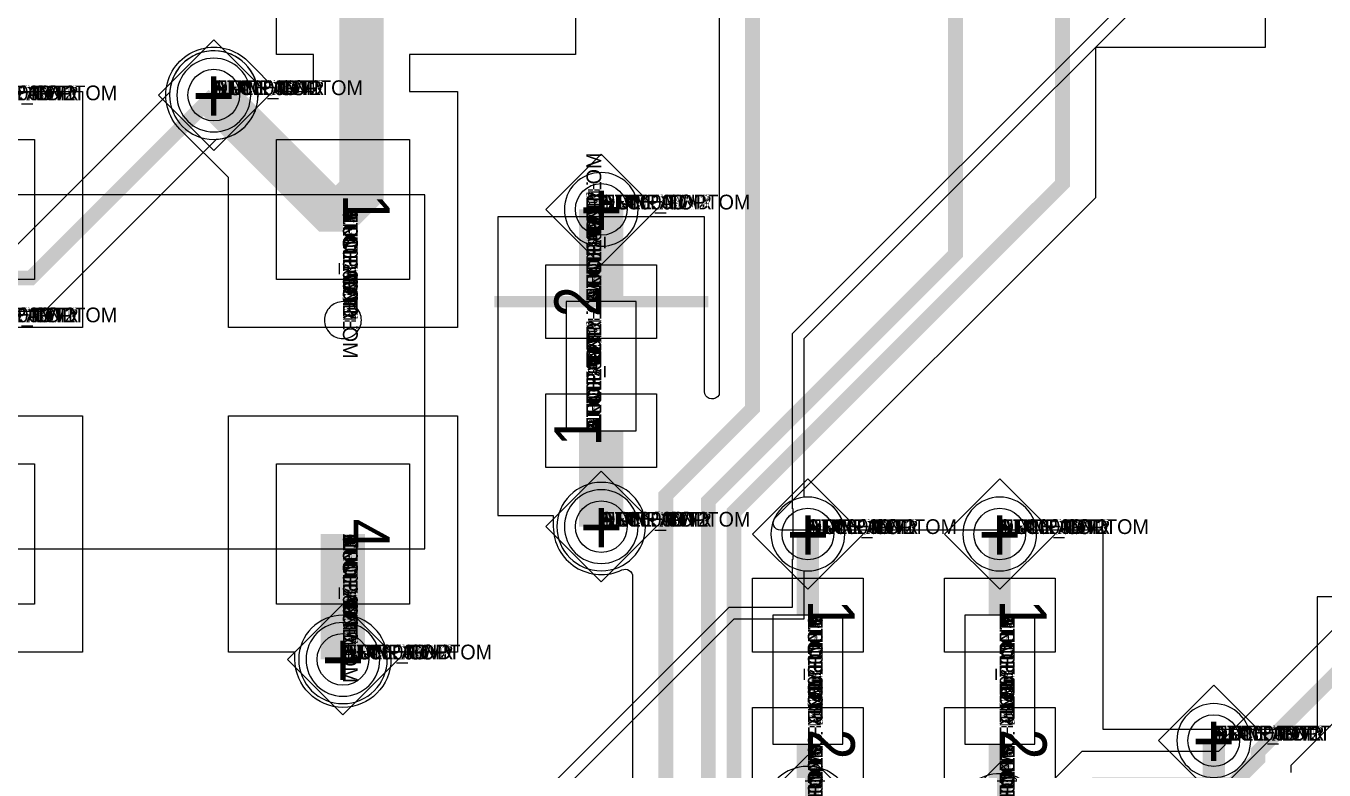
# Model space of a CAD drawing. Extents: x 0 to 323, y 0 to 320.
# Drawn here: x 84.2 to 101.79, y 88.4 to 98.49 of the extents above; entities that cross this region are included whole.
import ezdxf
from ezdxf.enums import TextEntityAlignment as Align

# ---------------------------------------------------------------- set-up
doc = ezdxf.new("R2010")
doc.units = 0
doc.header["$MEASUREMENT"] = 0
doc.layers.get('0').update_dxf_attribs({"linetype": 'CONTINUOUS'})
for name, color, linetype in [('CDN_FIGURES', 7, 'CONTINUOUS'), ('ETCH_BOTTOM', 7, 'CONTINUOUS'), ('ETCH_GND', 3, 'CONTINUOUS'), ('ETCH_INT1', 4, 'CONTINUOUS'), ('ETCH_INT2', 5, 'CONTINUOUS'), ('ETCH_PWR', 6, 'CONTINUOUS'), ('ETCH_TOP', 2, 'CONTINUOUS'), ('MANUFACTURING_NCLEGEND-1-6', 8, 'CONTINUOUS'), ('PACKAGE_GEOMETRY_ASSEMBLY_TOP', 11, 'CONTINUOUS'), ('PACKAGE_GEOMETRY_PIN_NUMBER', 9, 'CONTINUOUS')]:
    doc.layers.add(name, color=color, linetype=linetype)

# ---------------------------------------------------------------- blocks, each defined once
blk = doc.blocks.new('PAD_INFO')
for tag in ['SHAPE_TYPE', 'PAD_HEIGHT', 'PAD_LAYER', 'PAD_TYPE', 'PAD_WIDTH']:
    blk.add_attdef(tag, (0, 0), '', height=0.2)
at = {"flags": 2}
blk.add_attdef('CDN_TYPE', (0, 0), '', height=0.2, dxfattribs=at)
blk = doc.blocks.new('DRILL_INFO')
at = {"flags": 2}
blk.add_attdef('CDN_TYPE', (0, 0), '', height=0.2, dxfattribs=at)
for tag in ['FSHAPE', 'FCHAR', 'DRILL_HEIGHT', 'DIAMETER', 'PLATED', 'DRILL_WIDTH']:
    blk.add_attdef(tag, (0, 0), '', height=0.2)
blk = doc.blocks.new('VIA0700X0300')
at = {"layer": 'ETCH_BOTTOM'}
blk.add_circle((0, 0), 0.35, dxfattribs=at)
at = {"layer": 'ETCH_GND'}
blk.add_circle((0, 0), 0.35, dxfattribs=at)
at = {"layer": 'ETCH_INT1'}
blk.add_circle((0, 0), 0.35, dxfattribs=at)
at = {"layer": 'ETCH_INT2'}
blk.add_circle((0, 0), 0.35, dxfattribs=at)
at = {"layer": 'ETCH_PWR'}
blk.add_circle((0, 0), 0.35, dxfattribs=at)
at = {"layer": 'ETCH_TOP'}
blk.add_circle((0, 0), 0.35, dxfattribs=at)
ref = blk.add_blockref('PAD_INFO', (0, 0))
ref.add_attrib('PAD_LAYER', 'ETCH_TOP', (0, 0), dxfattribs={"height": 0.2})
ref.add_attrib('SHAPE_TYPE', 'NULL', (0, 0), dxfattribs={"height": 0.2})
ref.add_attrib('PAD_TYPE', 'ANTIPAD', (0, 0), dxfattribs={"height": 0.2})
ref.add_attrib('PAD_WIDTH', '0.000000', (0, 0), dxfattribs={"height": 0.2})
ref.add_attrib('PAD_HEIGHT', '0.000000', (0, 0), dxfattribs={"height": 0.2})
ref = blk.add_blockref('PAD_INFO', (0, 0))
ref.add_attrib('PAD_LAYER', 'ETCH_GND', (0, 0), dxfattribs={"height": 0.2})
ref.add_attrib('SHAPE_TYPE', 'NULL', (0, 0), dxfattribs={"height": 0.2})
ref.add_attrib('PAD_TYPE', 'ANTIPAD', (0, 0), dxfattribs={"height": 0.2})
ref.add_attrib('PAD_WIDTH', '0.000000', (0, 0), dxfattribs={"height": 0.2})
ref.add_attrib('PAD_HEIGHT', '0.000000', (0, 0), dxfattribs={"height": 0.2})
ref = blk.add_blockref('PAD_INFO', (0, 0))
ref.add_attrib('PAD_LAYER', 'ETCH_INT1', (0, 0), dxfattribs={"height": 0.2})
ref.add_attrib('SHAPE_TYPE', 'NULL', (0, 0), dxfattribs={"height": 0.2})
ref.add_attrib('PAD_TYPE', 'ANTIPAD', (0, 0), dxfattribs={"height": 0.2})
ref.add_attrib('PAD_WIDTH', '0.000000', (0, 0), dxfattribs={"height": 0.2})
ref.add_attrib('PAD_HEIGHT', '0.000000', (0, 0), dxfattribs={"height": 0.2})
ref = blk.add_blockref('PAD_INFO', (0, 0))
ref.add_attrib('PAD_LAYER', 'ETCH_INT2', (0, 0), dxfattribs={"height": 0.2})
ref.add_attrib('SHAPE_TYPE', 'NULL', (0, 0), dxfattribs={"height": 0.2})
ref.add_attrib('PAD_TYPE', 'ANTIPAD', (0, 0), dxfattribs={"height": 0.2})
ref.add_attrib('PAD_WIDTH', '0.000000', (0, 0), dxfattribs={"height": 0.2})
ref.add_attrib('PAD_HEIGHT', '0.000000', (0, 0), dxfattribs={"height": 0.2})
ref = blk.add_blockref('PAD_INFO', (0, 0))
ref.add_attrib('PAD_LAYER', 'ETCH_PWR', (0, 0), dxfattribs={"height": 0.2})
ref.add_attrib('SHAPE_TYPE', 'NULL', (0, 0), dxfattribs={"height": 0.2})
ref.add_attrib('PAD_TYPE', 'ANTIPAD', (0, 0), dxfattribs={"height": 0.2})
ref.add_attrib('PAD_WIDTH', '0.000000', (0, 0), dxfattribs={"height": 0.2})
ref.add_attrib('PAD_HEIGHT', '0.000000', (0, 0), dxfattribs={"height": 0.2})
ref = blk.add_blockref('PAD_INFO', (0, 0))
ref.add_attrib('PAD_LAYER', 'ETCH_BOTTOM', (0, 0), dxfattribs={"height": 0.2})
ref.add_attrib('SHAPE_TYPE', 'NULL', (0, 0), dxfattribs={"height": 0.2})
ref.add_attrib('PAD_TYPE', 'ANTIPAD', (0, 0), dxfattribs={"height": 0.2})
ref.add_attrib('PAD_WIDTH', '0.000000', (0, 0), dxfattribs={"height": 0.2})
ref.add_attrib('PAD_HEIGHT', '0.000000', (0, 0), dxfattribs={"height": 0.2})
ref = blk.add_blockref('PAD_INFO', (0, 0))
ref.add_attrib('PAD_LAYER', 'ETCH_TOP', (0, 0), dxfattribs={"height": 0.2})
ref.add_attrib('SHAPE_TYPE', 'NULL', (0, 0), dxfattribs={"height": 0.2})
ref.add_attrib('PAD_TYPE', 'THERMAL', (0, 0), dxfattribs={"height": 0.2})
ref.add_attrib('PAD_WIDTH', '0.000000', (0, 0), dxfattribs={"height": 0.2})
ref.add_attrib('PAD_HEIGHT', '0.000000', (0, 0), dxfattribs={"height": 0.2})
ref = blk.add_blockref('PAD_INFO', (0, 0))
ref.add_attrib('PAD_LAYER', 'ETCH_GND', (0, 0), dxfattribs={"height": 0.2})
ref.add_attrib('SHAPE_TYPE', 'NULL', (0, 0), dxfattribs={"height": 0.2})
ref.add_attrib('PAD_TYPE', 'THERMAL', (0, 0), dxfattribs={"height": 0.2})
ref.add_attrib('PAD_WIDTH', '0.000000', (0, 0), dxfattribs={"height": 0.2})
ref.add_attrib('PAD_HEIGHT', '0.000000', (0, 0), dxfattribs={"height": 0.2})
ref = blk.add_blockref('PAD_INFO', (0, 0))
ref.add_attrib('PAD_LAYER', 'ETCH_INT1', (0, 0), dxfattribs={"height": 0.2})
ref.add_attrib('SHAPE_TYPE', 'NULL', (0, 0), dxfattribs={"height": 0.2})
ref.add_attrib('PAD_TYPE', 'THERMAL', (0, 0), dxfattribs={"height": 0.2})
ref.add_attrib('PAD_WIDTH', '0.000000', (0, 0), dxfattribs={"height": 0.2})
ref.add_attrib('PAD_HEIGHT', '0.000000', (0, 0), dxfattribs={"height": 0.2})
ref = blk.add_blockref('PAD_INFO', (0, 0))
ref.add_attrib('PAD_LAYER', 'ETCH_INT2', (0, 0), dxfattribs={"height": 0.2})
ref.add_attrib('SHAPE_TYPE', 'NULL', (0, 0), dxfattribs={"height": 0.2})
ref.add_attrib('PAD_TYPE', 'THERMAL', (0, 0), dxfattribs={"height": 0.2})
ref.add_attrib('PAD_WIDTH', '0.000000', (0, 0), dxfattribs={"height": 0.2})
ref.add_attrib('PAD_HEIGHT', '0.000000', (0, 0), dxfattribs={"height": 0.2})
ref = blk.add_blockref('PAD_INFO', (0, 0))
ref.add_attrib('PAD_LAYER', 'ETCH_PWR', (0, 0), dxfattribs={"height": 0.2})
ref.add_attrib('SHAPE_TYPE', 'NULL', (0, 0), dxfattribs={"height": 0.2})
ref.add_attrib('PAD_TYPE', 'THERMAL', (0, 0), dxfattribs={"height": 0.2})
ref.add_attrib('PAD_WIDTH', '0.000000', (0, 0), dxfattribs={"height": 0.2})
ref.add_attrib('PAD_HEIGHT', '0.000000', (0, 0), dxfattribs={"height": 0.2})
ref = blk.add_blockref('PAD_INFO', (0, 0))
ref.add_attrib('PAD_LAYER', 'ETCH_BOTTOM', (0, 0), dxfattribs={"height": 0.2})
ref.add_attrib('SHAPE_TYPE', 'NULL', (0, 0), dxfattribs={"height": 0.2})
ref.add_attrib('PAD_TYPE', 'THERMAL', (0, 0), dxfattribs={"height": 0.2})
ref.add_attrib('PAD_WIDTH', '0.000000', (0, 0), dxfattribs={"height": 0.2})
ref.add_attrib('PAD_HEIGHT', '0.000000', (0, 0), dxfattribs={"height": 0.2})
ref = blk.add_blockref('PAD_INFO', (0, 0))
ref.add_attrib('PAD_LAYER', 'ETCH_TOP', (0, 0), dxfattribs={"height": 0.2})
ref.add_attrib('SHAPE_TYPE', 'CIRCLE', (0, 0), dxfattribs={"height": 0.2})
ref.add_attrib('PAD_TYPE', 'REGULAR', (0, 0), dxfattribs={"height": 0.2})
ref.add_attrib('PAD_WIDTH', '0.700000', (0, 0), dxfattribs={"height": 0.2})
ref.add_attrib('PAD_HEIGHT', '0.700000', (0, 0), dxfattribs={"height": 0.2})
ref = blk.add_blockref('PAD_INFO', (0, 0))
ref.add_attrib('PAD_LAYER', 'ETCH_GND', (0, 0), dxfattribs={"height": 0.2})
ref.add_attrib('SHAPE_TYPE', 'CIRCLE', (0, 0), dxfattribs={"height": 0.2})
ref.add_attrib('PAD_TYPE', 'REGULAR', (0, 0), dxfattribs={"height": 0.2})
ref.add_attrib('PAD_WIDTH', '0.700000', (0, 0), dxfattribs={"height": 0.2})
ref.add_attrib('PAD_HEIGHT', '0.700000', (0, 0), dxfattribs={"height": 0.2})
ref = blk.add_blockref('PAD_INFO', (0, 0))
ref.add_attrib('PAD_LAYER', 'ETCH_INT1', (0, 0), dxfattribs={"height": 0.2})
ref.add_attrib('SHAPE_TYPE', 'CIRCLE', (0, 0), dxfattribs={"height": 0.2})
ref.add_attrib('PAD_TYPE', 'REGULAR', (0, 0), dxfattribs={"height": 0.2})
ref.add_attrib('PAD_WIDTH', '0.700000', (0, 0), dxfattribs={"height": 0.2})
ref.add_attrib('PAD_HEIGHT', '0.700000', (0, 0), dxfattribs={"height": 0.2})
ref = blk.add_blockref('PAD_INFO', (0, 0))
ref.add_attrib('PAD_LAYER', 'ETCH_INT2', (0, 0), dxfattribs={"height": 0.2})
ref.add_attrib('SHAPE_TYPE', 'CIRCLE', (0, 0), dxfattribs={"height": 0.2})
ref.add_attrib('PAD_TYPE', 'REGULAR', (0, 0), dxfattribs={"height": 0.2})
ref.add_attrib('PAD_WIDTH', '0.700000', (0, 0), dxfattribs={"height": 0.2})
ref.add_attrib('PAD_HEIGHT', '0.700000', (0, 0), dxfattribs={"height": 0.2})
ref = blk.add_blockref('PAD_INFO', (0, 0))
ref.add_attrib('PAD_LAYER', 'ETCH_PWR', (0, 0), dxfattribs={"height": 0.2})
ref.add_attrib('SHAPE_TYPE', 'CIRCLE', (0, 0), dxfattribs={"height": 0.2})
ref.add_attrib('PAD_TYPE', 'REGULAR', (0, 0), dxfattribs={"height": 0.2})
ref.add_attrib('PAD_WIDTH', '0.700000', (0, 0), dxfattribs={"height": 0.2})
ref.add_attrib('PAD_HEIGHT', '0.700000', (0, 0), dxfattribs={"height": 0.2})
ref = blk.add_blockref('PAD_INFO', (0, 0))
ref.add_attrib('PAD_LAYER', 'ETCH_BOTTOM', (0, 0), dxfattribs={"height": 0.2})
ref.add_attrib('SHAPE_TYPE', 'CIRCLE', (0, 0), dxfattribs={"height": 0.2})
ref.add_attrib('PAD_TYPE', 'REGULAR', (0, 0), dxfattribs={"height": 0.2})
ref.add_attrib('PAD_WIDTH', '0.700000', (0, 0), dxfattribs={"height": 0.2})
ref.add_attrib('PAD_HEIGHT', '0.700000', (0, 0), dxfattribs={"height": 0.2})
ref = blk.add_blockref('DRILL_INFO', (0, 0))
ref.add_attrib('DIAMETER', '0.300000', (0, 0), dxfattribs={"height": 0.2})
ref.add_attrib('PLATED', 'PLATED', (0, 0), dxfattribs={"height": 0.2})
ref.add_attrib('FSHAPE', 'DIAMOND', (0, 0), dxfattribs={"height": 0.2})
ref.add_attrib('FCHAR', '+', (0, 0), dxfattribs={"height": 0.2})
ref.add_attrib('DRILL_WIDTH', '1.500000', (0, 0), dxfattribs={"height": 0.2})
ref.add_attrib('DRILL_HEIGHT', '1.500000', (0, 0), dxfattribs={"height": 0.2})
for tag in ['CDN_TYPE', 'PIN']:
    blk.add_attdef(tag, (0, 0), '', height=0.2)
at = {"flags": 2}
for tag in ['PSTKNAME', 'BBV']:
    blk.add_attdef(tag, (0, 0), '', height=0.2, dxfattribs=at)
blk = doc.blocks.new('FIGURE_DIAMOND')
at = {"layer": 'CDN_FIGURES'}
blk.add_lwpolyline([(-0.5, 0), (0, 0.5), (0.5, 0), (0, -0.5)], close=True, dxfattribs=at)
blk = doc.blocks.new('RC1900X1800TS')
at = {"layer": 'ETCH_TOP'}
blk.add_lwpolyline([(-0.95, -0.9), (-0.95, 0.9), (0.95, 0.9), (0.95, -0.9)], close=True, dxfattribs=at)
ref = blk.add_blockref('PAD_INFO', (0, 0))
ref.add_attrib('PAD_LAYER', 'ETCH_TOP', (0, 0), dxfattribs={"height": 0.2})
ref.add_attrib('SHAPE_TYPE', 'NULL', (0, 0), dxfattribs={"height": 0.2})
ref.add_attrib('PAD_TYPE', 'ANTIPAD', (0, 0), dxfattribs={"height": 0.2})
ref.add_attrib('PAD_WIDTH', '0.000000', (0, 0), dxfattribs={"height": 0.2})
ref.add_attrib('PAD_HEIGHT', '0.000000', (0, 0), dxfattribs={"height": 0.2})
ref = blk.add_blockref('PAD_INFO', (0, 0))
ref.add_attrib('PAD_LAYER', 'ETCH_GND', (0, 0), dxfattribs={"height": 0.2})
ref.add_attrib('SHAPE_TYPE', 'NULL', (0, 0), dxfattribs={"height": 0.2})
ref.add_attrib('PAD_TYPE', 'ANTIPAD', (0, 0), dxfattribs={"height": 0.2})
ref.add_attrib('PAD_WIDTH', '0.000000', (0, 0), dxfattribs={"height": 0.2})
ref.add_attrib('PAD_HEIGHT', '0.000000', (0, 0), dxfattribs={"height": 0.2})
ref = blk.add_blockref('PAD_INFO', (0, 0))
ref.add_attrib('PAD_LAYER', 'ETCH_INT1', (0, 0), dxfattribs={"height": 0.2})
ref.add_attrib('SHAPE_TYPE', 'NULL', (0, 0), dxfattribs={"height": 0.2})
ref.add_attrib('PAD_TYPE', 'ANTIPAD', (0, 0), dxfattribs={"height": 0.2})
ref.add_attrib('PAD_WIDTH', '0.000000', (0, 0), dxfattribs={"height": 0.2})
ref.add_attrib('PAD_HEIGHT', '0.000000', (0, 0), dxfattribs={"height": 0.2})
ref = blk.add_blockref('PAD_INFO', (0, 0))
ref.add_attrib('PAD_LAYER', 'ETCH_INT2', (0, 0), dxfattribs={"height": 0.2})
ref.add_attrib('SHAPE_TYPE', 'NULL', (0, 0), dxfattribs={"height": 0.2})
ref.add_attrib('PAD_TYPE', 'ANTIPAD', (0, 0), dxfattribs={"height": 0.2})
ref.add_attrib('PAD_WIDTH', '0.000000', (0, 0), dxfattribs={"height": 0.2})
ref.add_attrib('PAD_HEIGHT', '0.000000', (0, 0), dxfattribs={"height": 0.2})
ref = blk.add_blockref('PAD_INFO', (0, 0))
ref.add_attrib('PAD_LAYER', 'ETCH_PWR', (0, 0), dxfattribs={"height": 0.2})
ref.add_attrib('SHAPE_TYPE', 'NULL', (0, 0), dxfattribs={"height": 0.2})
ref.add_attrib('PAD_TYPE', 'ANTIPAD', (0, 0), dxfattribs={"height": 0.2})
ref.add_attrib('PAD_WIDTH', '0.000000', (0, 0), dxfattribs={"height": 0.2})
ref.add_attrib('PAD_HEIGHT', '0.000000', (0, 0), dxfattribs={"height": 0.2})
ref = blk.add_blockref('PAD_INFO', (0, 0))
ref.add_attrib('PAD_LAYER', 'ETCH_BOTTOM', (0, 0), dxfattribs={"height": 0.2})
ref.add_attrib('SHAPE_TYPE', 'NULL', (0, 0), dxfattribs={"height": 0.2})
ref.add_attrib('PAD_TYPE', 'ANTIPAD', (0, 0), dxfattribs={"height": 0.2})
ref.add_attrib('PAD_WIDTH', '0.000000', (0, 0), dxfattribs={"height": 0.2})
ref.add_attrib('PAD_HEIGHT', '0.000000', (0, 0), dxfattribs={"height": 0.2})
ref = blk.add_blockref('PAD_INFO', (0, 0))
ref.add_attrib('PAD_LAYER', 'ETCH_TOP', (0, 0), dxfattribs={"height": 0.2})
ref.add_attrib('SHAPE_TYPE', 'NULL', (0, 0), dxfattribs={"height": 0.2})
ref.add_attrib('PAD_TYPE', 'THERMAL', (0, 0), dxfattribs={"height": 0.2})
ref.add_attrib('PAD_WIDTH', '0.000000', (0, 0), dxfattribs={"height": 0.2})
ref.add_attrib('PAD_HEIGHT', '0.000000', (0, 0), dxfattribs={"height": 0.2})
ref = blk.add_blockref('PAD_INFO', (0, 0))
ref.add_attrib('PAD_LAYER', 'ETCH_GND', (0, 0), dxfattribs={"height": 0.2})
ref.add_attrib('SHAPE_TYPE', 'NULL', (0, 0), dxfattribs={"height": 0.2})
ref.add_attrib('PAD_TYPE', 'THERMAL', (0, 0), dxfattribs={"height": 0.2})
ref.add_attrib('PAD_WIDTH', '0.000000', (0, 0), dxfattribs={"height": 0.2})
ref.add_attrib('PAD_HEIGHT', '0.000000', (0, 0), dxfattribs={"height": 0.2})
ref = blk.add_blockref('PAD_INFO', (0, 0))
ref.add_attrib('PAD_LAYER', 'ETCH_INT1', (0, 0), dxfattribs={"height": 0.2})
ref.add_attrib('SHAPE_TYPE', 'NULL', (0, 0), dxfattribs={"height": 0.2})
ref.add_attrib('PAD_TYPE', 'THERMAL', (0, 0), dxfattribs={"height": 0.2})
ref.add_attrib('PAD_WIDTH', '0.000000', (0, 0), dxfattribs={"height": 0.2})
ref.add_attrib('PAD_HEIGHT', '0.000000', (0, 0), dxfattribs={"height": 0.2})
ref = blk.add_blockref('PAD_INFO', (0, 0))
ref.add_attrib('PAD_LAYER', 'ETCH_INT2', (0, 0), dxfattribs={"height": 0.2})
ref.add_attrib('SHAPE_TYPE', 'NULL', (0, 0), dxfattribs={"height": 0.2})
ref.add_attrib('PAD_TYPE', 'THERMAL', (0, 0), dxfattribs={"height": 0.2})
ref.add_attrib('PAD_WIDTH', '0.000000', (0, 0), dxfattribs={"height": 0.2})
ref.add_attrib('PAD_HEIGHT', '0.000000', (0, 0), dxfattribs={"height": 0.2})
ref = blk.add_blockref('PAD_INFO', (0, 0))
ref.add_attrib('PAD_LAYER', 'ETCH_PWR', (0, 0), dxfattribs={"height": 0.2})
ref.add_attrib('SHAPE_TYPE', 'NULL', (0, 0), dxfattribs={"height": 0.2})
ref.add_attrib('PAD_TYPE', 'THERMAL', (0, 0), dxfattribs={"height": 0.2})
ref.add_attrib('PAD_WIDTH', '0.000000', (0, 0), dxfattribs={"height": 0.2})
ref.add_attrib('PAD_HEIGHT', '0.000000', (0, 0), dxfattribs={"height": 0.2})
ref = blk.add_blockref('PAD_INFO', (0, 0))
ref.add_attrib('PAD_LAYER', 'ETCH_BOTTOM', (0, 0), dxfattribs={"height": 0.2})
ref.add_attrib('SHAPE_TYPE', 'NULL', (0, 0), dxfattribs={"height": 0.2})
ref.add_attrib('PAD_TYPE', 'THERMAL', (0, 0), dxfattribs={"height": 0.2})
ref.add_attrib('PAD_WIDTH', '0.000000', (0, 0), dxfattribs={"height": 0.2})
ref.add_attrib('PAD_HEIGHT', '0.000000', (0, 0), dxfattribs={"height": 0.2})
ref = blk.add_blockref('PAD_INFO', (0, 0))
ref.add_attrib('PAD_LAYER', 'ETCH_GND', (0, 0), dxfattribs={"height": 0.2})
ref.add_attrib('SHAPE_TYPE', 'NULL', (0, 0), dxfattribs={"height": 0.2})
ref.add_attrib('PAD_TYPE', 'REGULAR', (0, 0), dxfattribs={"height": 0.2})
ref.add_attrib('PAD_WIDTH', '0.000000', (0, 0), dxfattribs={"height": 0.2})
ref.add_attrib('PAD_HEIGHT', '0.000000', (0, 0), dxfattribs={"height": 0.2})
ref = blk.add_blockref('PAD_INFO', (0, 0))
ref.add_attrib('PAD_LAYER', 'ETCH_INT1', (0, 0), dxfattribs={"height": 0.2})
ref.add_attrib('SHAPE_TYPE', 'NULL', (0, 0), dxfattribs={"height": 0.2})
ref.add_attrib('PAD_TYPE', 'REGULAR', (0, 0), dxfattribs={"height": 0.2})
ref.add_attrib('PAD_WIDTH', '0.000000', (0, 0), dxfattribs={"height": 0.2})
ref.add_attrib('PAD_HEIGHT', '0.000000', (0, 0), dxfattribs={"height": 0.2})
ref = blk.add_blockref('PAD_INFO', (0, 0))
ref.add_attrib('PAD_LAYER', 'ETCH_INT2', (0, 0), dxfattribs={"height": 0.2})
ref.add_attrib('SHAPE_TYPE', 'NULL', (0, 0), dxfattribs={"height": 0.2})
ref.add_attrib('PAD_TYPE', 'REGULAR', (0, 0), dxfattribs={"height": 0.2})
ref.add_attrib('PAD_WIDTH', '0.000000', (0, 0), dxfattribs={"height": 0.2})
ref.add_attrib('PAD_HEIGHT', '0.000000', (0, 0), dxfattribs={"height": 0.2})
ref = blk.add_blockref('PAD_INFO', (0, 0))
ref.add_attrib('PAD_LAYER', 'ETCH_PWR', (0, 0), dxfattribs={"height": 0.2})
ref.add_attrib('SHAPE_TYPE', 'NULL', (0, 0), dxfattribs={"height": 0.2})
ref.add_attrib('PAD_TYPE', 'REGULAR', (0, 0), dxfattribs={"height": 0.2})
ref.add_attrib('PAD_WIDTH', '0.000000', (0, 0), dxfattribs={"height": 0.2})
ref.add_attrib('PAD_HEIGHT', '0.000000', (0, 0), dxfattribs={"height": 0.2})
ref = blk.add_blockref('PAD_INFO', (0, 0))
ref.add_attrib('PAD_LAYER', 'ETCH_BOTTOM', (0, 0), dxfattribs={"height": 0.2})
ref.add_attrib('SHAPE_TYPE', 'NULL', (0, 0), dxfattribs={"height": 0.2})
ref.add_attrib('PAD_TYPE', 'REGULAR', (0, 0), dxfattribs={"height": 0.2})
ref.add_attrib('PAD_WIDTH', '0.000000', (0, 0), dxfattribs={"height": 0.2})
ref.add_attrib('PAD_HEIGHT', '0.000000', (0, 0), dxfattribs={"height": 0.2})
ref = blk.add_blockref('DRILL_INFO', (0, 0))
ref.add_attrib('DIAMETER', '0.000000', (0, 0), dxfattribs={"height": 0.2})
ref.add_attrib('PLATED', 'PLATED', (0, 0), dxfattribs={"height": 0.2})
ref.add_attrib('FSHAPE', 'NULL', (0, 0), dxfattribs={"height": 0.2})
ref.add_attrib('DRILL_WIDTH', '0.000000', (0, 0), dxfattribs={"height": 0.2})
ref.add_attrib('DRILL_HEIGHT', '0.000000', (0, 0), dxfattribs={"height": 0.2})
ref = blk.add_blockref('PAD_INFO', (0, 0))
ref.add_attrib('PAD_LAYER', 'ETCH_TOP', (0, 0), dxfattribs={"height": 0.2})
ref.add_attrib('SHAPE_TYPE', 'RECTANGLE', (0, 0), dxfattribs={"height": 0.2})
ref.add_attrib('PAD_TYPE', 'REGULAR', (0, 0), dxfattribs={"height": 0.2})
ref.add_attrib('PAD_WIDTH', '1.900000', (0, 0), dxfattribs={"height": 0.2})
ref.add_attrib('PAD_HEIGHT', '1.800000', (0, 0), dxfattribs={"height": 0.2})
for tag in ['CDN_TYPE', 'PIN']:
    blk.add_attdef(tag, (0, 0), '', height=0.2)
at = {"flags": 2}
for tag in ['PSTKNAME', 'BBV']:
    blk.add_attdef(tag, (0, 0), '', height=0.2, dxfattribs=at)
blk = doc.blocks.new('F236')
at = {"layer": 'PACKAGE_GEOMETRY_ASSEMBLY_TOP'}
blk.add_lwpolyline([(-0.2, -6.19), (4.6, -6.19), (4.6, 1.11), (-0.2, 1.11)], close=True, dxfattribs=at)
blk.add_lwpolyline([(1.5, 0.25, 0.414214), (1.25, 0, 0.414214), (1.5, -0.25, 0.414214), (1.75, 0, 0.414214), (1.5, 0.25)], format="xyb", close=True, dxfattribs=at)
at = {"layer": 'ETCH_TOP'}
ref = blk.add_blockref('RC1900X1800TS', (0, 0), dxfattribs=at)
ref.add_attrib('CDN_TYPE', 'PIN', (0, 0), dxfattribs={"height": 0.2})
ref.add_attrib('PIN', '1', (0, 0), dxfattribs={"height": 0.2})
ref = blk.add_blockref('RC1900X1800TS', (4.4, 0), dxfattribs=at)
ref.add_attrib('CDN_TYPE', 'PIN', (0, 0), dxfattribs={"height": 0.2})
ref.add_attrib('PIN', '4', (0, 0), dxfattribs={"height": 0.2})
ref = blk.add_blockref('RC1900X1800TS', (0, -5.08), dxfattribs=at)
ref.add_attrib('CDN_TYPE', 'PIN', (0, 0), dxfattribs={"height": 0.2})
ref.add_attrib('PIN', '2', (0, 0), dxfattribs={"height": 0.2})
ref = blk.add_blockref('RC1900X1800TS', (4.4, -5.08), dxfattribs=at)
ref.add_attrib('CDN_TYPE', 'PIN', (0, 0), dxfattribs={"height": 0.2})
ref.add_attrib('PIN', '3', (0, 0), dxfattribs={"height": 0.2})
at = {"flags": 2}
for tag in ['SYMBOL_TYPE', 'CDN_TYPE', 'REFDES']:
    blk.add_attdef(tag, (0, 0), '', height=0.2, dxfattribs=at)
blk = doc.blocks.new('RC1000X1500TS')
at = {"layer": 'ETCH_TOP'}
blk.add_lwpolyline([(-0.5, -0.75), (-0.5, 0.75), (0.5, 0.75), (0.5, -0.75)], close=True, dxfattribs=at)
ref = blk.add_blockref('PAD_INFO', (0, 0))
ref.add_attrib('PAD_LAYER', 'ETCH_TOP', (0, 0), dxfattribs={"height": 0.2})
ref.add_attrib('SHAPE_TYPE', 'NULL', (0, 0), dxfattribs={"height": 0.2})
ref.add_attrib('PAD_TYPE', 'ANTIPAD', (0, 0), dxfattribs={"height": 0.2})
ref.add_attrib('PAD_WIDTH', '0.000000', (0, 0), dxfattribs={"height": 0.2})
ref.add_attrib('PAD_HEIGHT', '0.000000', (0, 0), dxfattribs={"height": 0.2})
ref = blk.add_blockref('PAD_INFO', (0, 0))
ref.add_attrib('PAD_LAYER', 'ETCH_GND', (0, 0), dxfattribs={"height": 0.2})
ref.add_attrib('SHAPE_TYPE', 'NULL', (0, 0), dxfattribs={"height": 0.2})
ref.add_attrib('PAD_TYPE', 'ANTIPAD', (0, 0), dxfattribs={"height": 0.2})
ref.add_attrib('PAD_WIDTH', '0.000000', (0, 0), dxfattribs={"height": 0.2})
ref.add_attrib('PAD_HEIGHT', '0.000000', (0, 0), dxfattribs={"height": 0.2})
ref = blk.add_blockref('PAD_INFO', (0, 0))
ref.add_attrib('PAD_LAYER', 'ETCH_INT1', (0, 0), dxfattribs={"height": 0.2})
ref.add_attrib('SHAPE_TYPE', 'NULL', (0, 0), dxfattribs={"height": 0.2})
ref.add_attrib('PAD_TYPE', 'ANTIPAD', (0, 0), dxfattribs={"height": 0.2})
ref.add_attrib('PAD_WIDTH', '0.000000', (0, 0), dxfattribs={"height": 0.2})
ref.add_attrib('PAD_HEIGHT', '0.000000', (0, 0), dxfattribs={"height": 0.2})
ref = blk.add_blockref('PAD_INFO', (0, 0))
ref.add_attrib('PAD_LAYER', 'ETCH_INT2', (0, 0), dxfattribs={"height": 0.2})
ref.add_attrib('SHAPE_TYPE', 'NULL', (0, 0), dxfattribs={"height": 0.2})
ref.add_attrib('PAD_TYPE', 'ANTIPAD', (0, 0), dxfattribs={"height": 0.2})
ref.add_attrib('PAD_WIDTH', '0.000000', (0, 0), dxfattribs={"height": 0.2})
ref.add_attrib('PAD_HEIGHT', '0.000000', (0, 0), dxfattribs={"height": 0.2})
ref = blk.add_blockref('PAD_INFO', (0, 0))
ref.add_attrib('PAD_LAYER', 'ETCH_PWR', (0, 0), dxfattribs={"height": 0.2})
ref.add_attrib('SHAPE_TYPE', 'NULL', (0, 0), dxfattribs={"height": 0.2})
ref.add_attrib('PAD_TYPE', 'ANTIPAD', (0, 0), dxfattribs={"height": 0.2})
ref.add_attrib('PAD_WIDTH', '0.000000', (0, 0), dxfattribs={"height": 0.2})
ref.add_attrib('PAD_HEIGHT', '0.000000', (0, 0), dxfattribs={"height": 0.2})
ref = blk.add_blockref('PAD_INFO', (0, 0))
ref.add_attrib('PAD_LAYER', 'ETCH_BOTTOM', (0, 0), dxfattribs={"height": 0.2})
ref.add_attrib('SHAPE_TYPE', 'NULL', (0, 0), dxfattribs={"height": 0.2})
ref.add_attrib('PAD_TYPE', 'ANTIPAD', (0, 0), dxfattribs={"height": 0.2})
ref.add_attrib('PAD_WIDTH', '0.000000', (0, 0), dxfattribs={"height": 0.2})
ref.add_attrib('PAD_HEIGHT', '0.000000', (0, 0), dxfattribs={"height": 0.2})
ref = blk.add_blockref('PAD_INFO', (0, 0))
ref.add_attrib('PAD_LAYER', 'ETCH_TOP', (0, 0), dxfattribs={"height": 0.2})
ref.add_attrib('SHAPE_TYPE', 'NULL', (0, 0), dxfattribs={"height": 0.2})
ref.add_attrib('PAD_TYPE', 'THERMAL', (0, 0), dxfattribs={"height": 0.2})
ref.add_attrib('PAD_WIDTH', '0.000000', (0, 0), dxfattribs={"height": 0.2})
ref.add_attrib('PAD_HEIGHT', '0.000000', (0, 0), dxfattribs={"height": 0.2})
ref = blk.add_blockref('PAD_INFO', (0, 0))
ref.add_attrib('PAD_LAYER', 'ETCH_GND', (0, 0), dxfattribs={"height": 0.2})
ref.add_attrib('SHAPE_TYPE', 'NULL', (0, 0), dxfattribs={"height": 0.2})
ref.add_attrib('PAD_TYPE', 'THERMAL', (0, 0), dxfattribs={"height": 0.2})
ref.add_attrib('PAD_WIDTH', '0.000000', (0, 0), dxfattribs={"height": 0.2})
ref.add_attrib('PAD_HEIGHT', '0.000000', (0, 0), dxfattribs={"height": 0.2})
ref = blk.add_blockref('PAD_INFO', (0, 0))
ref.add_attrib('PAD_LAYER', 'ETCH_INT1', (0, 0), dxfattribs={"height": 0.2})
ref.add_attrib('SHAPE_TYPE', 'NULL', (0, 0), dxfattribs={"height": 0.2})
ref.add_attrib('PAD_TYPE', 'THERMAL', (0, 0), dxfattribs={"height": 0.2})
ref.add_attrib('PAD_WIDTH', '0.000000', (0, 0), dxfattribs={"height": 0.2})
ref.add_attrib('PAD_HEIGHT', '0.000000', (0, 0), dxfattribs={"height": 0.2})
ref = blk.add_blockref('PAD_INFO', (0, 0))
ref.add_attrib('PAD_LAYER', 'ETCH_INT2', (0, 0), dxfattribs={"height": 0.2})
ref.add_attrib('SHAPE_TYPE', 'NULL', (0, 0), dxfattribs={"height": 0.2})
ref.add_attrib('PAD_TYPE', 'THERMAL', (0, 0), dxfattribs={"height": 0.2})
ref.add_attrib('PAD_WIDTH', '0.000000', (0, 0), dxfattribs={"height": 0.2})
ref.add_attrib('PAD_HEIGHT', '0.000000', (0, 0), dxfattribs={"height": 0.2})
ref = blk.add_blockref('PAD_INFO', (0, 0))
ref.add_attrib('PAD_LAYER', 'ETCH_PWR', (0, 0), dxfattribs={"height": 0.2})
ref.add_attrib('SHAPE_TYPE', 'NULL', (0, 0), dxfattribs={"height": 0.2})
ref.add_attrib('PAD_TYPE', 'THERMAL', (0, 0), dxfattribs={"height": 0.2})
ref.add_attrib('PAD_WIDTH', '0.000000', (0, 0), dxfattribs={"height": 0.2})
ref.add_attrib('PAD_HEIGHT', '0.000000', (0, 0), dxfattribs={"height": 0.2})
ref = blk.add_blockref('PAD_INFO', (0, 0))
ref.add_attrib('PAD_LAYER', 'ETCH_BOTTOM', (0, 0), dxfattribs={"height": 0.2})
ref.add_attrib('SHAPE_TYPE', 'NULL', (0, 0), dxfattribs={"height": 0.2})
ref.add_attrib('PAD_TYPE', 'THERMAL', (0, 0), dxfattribs={"height": 0.2})
ref.add_attrib('PAD_WIDTH', '0.000000', (0, 0), dxfattribs={"height": 0.2})
ref.add_attrib('PAD_HEIGHT', '0.000000', (0, 0), dxfattribs={"height": 0.2})
ref = blk.add_blockref('PAD_INFO', (0, 0))
ref.add_attrib('PAD_LAYER', 'ETCH_GND', (0, 0), dxfattribs={"height": 0.2})
ref.add_attrib('SHAPE_TYPE', 'NULL', (0, 0), dxfattribs={"height": 0.2})
ref.add_attrib('PAD_TYPE', 'REGULAR', (0, 0), dxfattribs={"height": 0.2})
ref.add_attrib('PAD_WIDTH', '0.000000', (0, 0), dxfattribs={"height": 0.2})
ref.add_attrib('PAD_HEIGHT', '0.000000', (0, 0), dxfattribs={"height": 0.2})
ref = blk.add_blockref('PAD_INFO', (0, 0))
ref.add_attrib('PAD_LAYER', 'ETCH_INT1', (0, 0), dxfattribs={"height": 0.2})
ref.add_attrib('SHAPE_TYPE', 'NULL', (0, 0), dxfattribs={"height": 0.2})
ref.add_attrib('PAD_TYPE', 'REGULAR', (0, 0), dxfattribs={"height": 0.2})
ref.add_attrib('PAD_WIDTH', '0.000000', (0, 0), dxfattribs={"height": 0.2})
ref.add_attrib('PAD_HEIGHT', '0.000000', (0, 0), dxfattribs={"height": 0.2})
ref = blk.add_blockref('PAD_INFO', (0, 0))
ref.add_attrib('PAD_LAYER', 'ETCH_INT2', (0, 0), dxfattribs={"height": 0.2})
ref.add_attrib('SHAPE_TYPE', 'NULL', (0, 0), dxfattribs={"height": 0.2})
ref.add_attrib('PAD_TYPE', 'REGULAR', (0, 0), dxfattribs={"height": 0.2})
ref.add_attrib('PAD_WIDTH', '0.000000', (0, 0), dxfattribs={"height": 0.2})
ref.add_attrib('PAD_HEIGHT', '0.000000', (0, 0), dxfattribs={"height": 0.2})
ref = blk.add_blockref('PAD_INFO', (0, 0))
ref.add_attrib('PAD_LAYER', 'ETCH_PWR', (0, 0), dxfattribs={"height": 0.2})
ref.add_attrib('SHAPE_TYPE', 'NULL', (0, 0), dxfattribs={"height": 0.2})
ref.add_attrib('PAD_TYPE', 'REGULAR', (0, 0), dxfattribs={"height": 0.2})
ref.add_attrib('PAD_WIDTH', '0.000000', (0, 0), dxfattribs={"height": 0.2})
ref.add_attrib('PAD_HEIGHT', '0.000000', (0, 0), dxfattribs={"height": 0.2})
ref = blk.add_blockref('PAD_INFO', (0, 0))
ref.add_attrib('PAD_LAYER', 'ETCH_BOTTOM', (0, 0), dxfattribs={"height": 0.2})
ref.add_attrib('SHAPE_TYPE', 'NULL', (0, 0), dxfattribs={"height": 0.2})
ref.add_attrib('PAD_TYPE', 'REGULAR', (0, 0), dxfattribs={"height": 0.2})
ref.add_attrib('PAD_WIDTH', '0.000000', (0, 0), dxfattribs={"height": 0.2})
ref.add_attrib('PAD_HEIGHT', '0.000000', (0, 0), dxfattribs={"height": 0.2})
ref = blk.add_blockref('DRILL_INFO', (0, 0))
ref.add_attrib('DIAMETER', '0.000000', (0, 0), dxfattribs={"height": 0.2})
ref.add_attrib('PLATED', 'PLATED', (0, 0), dxfattribs={"height": 0.2})
ref.add_attrib('FSHAPE', 'NULL', (0, 0), dxfattribs={"height": 0.2})
ref.add_attrib('DRILL_WIDTH', '0.000000', (0, 0), dxfattribs={"height": 0.2})
ref.add_attrib('DRILL_HEIGHT', '0.000000', (0, 0), dxfattribs={"height": 0.2})
ref = blk.add_blockref('PAD_INFO', (0, 0))
ref.add_attrib('PAD_LAYER', 'ETCH_TOP', (0, 0), dxfattribs={"height": 0.2})
ref.add_attrib('SHAPE_TYPE', 'RECTANGLE', (0, 0), dxfattribs={"height": 0.2})
ref.add_attrib('PAD_TYPE', 'REGULAR', (0, 0), dxfattribs={"height": 0.2})
ref.add_attrib('PAD_WIDTH', '1.000000', (0, 0), dxfattribs={"height": 0.2})
ref.add_attrib('PAD_HEIGHT', '1.500000', (0, 0), dxfattribs={"height": 0.2})
for tag in ['CDN_TYPE', 'PIN']:
    blk.add_attdef(tag, (0, 0), '', height=0.2)
at = {"flags": 2}
for tag in ['PSTKNAME', 'BBV']:
    blk.add_attdef(tag, (0, 0), '', height=0.2, dxfattribs=at)
blk = doc.blocks.new('F56')
at = {"layer": 'PACKAGE_GEOMETRY_ASSEMBLY_TOP'}
blk.add_lwpolyline([(0, -0.475), (1.75, -0.475), (1.75, 0.475), (0, 0.475)], close=True, dxfattribs=at)
at = {"layer": 'ETCH_TOP'}
ref = blk.add_blockref('RC1000X1500TS', (0, 0), dxfattribs=at)
ref.add_attrib('CDN_TYPE', 'PIN', (0, 0), dxfattribs={"height": 0.2})
ref.add_attrib('PIN', '1', (0, 0), dxfattribs={"height": 0.2})
ref = blk.add_blockref('RC1000X1500TS', (1.75, 0), dxfattribs=at)
ref.add_attrib('CDN_TYPE', 'PIN', (0, 0), dxfattribs={"height": 0.2})
ref.add_attrib('PIN', '2', (0, 0), dxfattribs={"height": 0.2})
at = {"flags": 2}
for tag in ['SYMBOL_TYPE', 'CDN_TYPE', 'REFDES']:
    blk.add_attdef(tag, (0, 0), '', height=0.2, dxfattribs=at)

msp = doc.modelspace()

# ---------------------------------------------------------------- linework, layer by layer
at = {"layer": 'ETCH_BOTTOM'}
for points, format in [([(67.12, 110.92), (89.942, 110.92), (100.611, 100.251, -0.513867), (100.584, 100.088, 1.394973), (101.388, 99.284, -0.513867), (101.551, 99.311), (106.061, 94.801, -0.434813), (106.056, 94.653, 0.192837), (105.853, 94.255), (105.851, 94.237), (100.45, 88.836), (100.45, 88.738), (100.362, 88.65), (98.512, 88.65), (98.001, 88.139, -0.434592), (97.853, 88.144, 0.719488), (96.801, 87.709, -0.434609), (96.7, 87.6), (95.486, 87.6, -0.478266), (95.386, 87.723, 0.874572), (94.268, 88.127), (94.254, 88.1), (71.477, 88.1, -0.604613)], "xyb"), ([(73.106, 94.62), (84.456, 94.62), (86.787, 96.951), (86.805, 96.953, 2.129602), (86.153, 97.606), (86.151, 97.587), (84.084, 95.52)], "xyb"), ([(15.552, 68.748, 0.2, 0.2, 0), (14.803, 68.748, 0.2, 0.2, 0), (14.139, 69.412, 0.2, 0.2, 0), (14.139, 70.594, 0.2, 0.2, 0), (18.5, 74.955, 0.2, 0.2, 0), (18.5, 78.099, 0.2, 0.2, 0), (21.151, 80.75, 0.2, 0.2, 0), (28.249, 80.75, 0.2, 0.2, 0), (33.05, 85.551, 0.2, 0.2, 0), (33.05, 86.644, 0.2, 0.2, 0), (35.656, 89.25, 0.2, 0.2, 0), (67.1, 89.25, 0.2, 0.2, 0), (72.92, 95.07, 0.2, 0.2, 0), (84.27, 95.07, 0.2, 0.2, 0), (86.75, 97.55, 0.2, 0.2, 0)], "xyseb"), ([(106.45, 94.2, 0.2, 0.2, 0), (100.9, 88.65, 0.2, 0.2, 0), (100.9, 88.551, 0.2, 0.2, 0), (100.549, 88.2, 0.2, 0.2, 0), (98.699, 88.2, 0.2, 0.2, 0), (97.649, 87.15, 0.2, 0.2, 0), (94.651, 87.15, 0.2, 0.2, 0), (94.151, 87.65, 0.2, 0.2, 0), (54.899, 87.65, 0.2, 0.2, 0), (54.799, 87.55, 0.2, 0.2, 0), (34.451, 87.55, 0.2, 0.2, 0), (33.4, 86.499, 0.2, 0.2, 0), (33.4, 85.406, 0.2, 0.2, 0), (28.394, 80.4, 0.2, 0.2, 0), (21.296, 80.4, 0.2, 0.2, 0), (18.85, 77.954, 0.2, 0.2, 0), (18.85, 74.81, 0.2, 0.2, 0), (14.739, 70.699, 0.2, 0.2, 0), (14.739, 69.661, 0.2, 0.2, 0)], "xyseb")]:
    msp.add_lwpolyline(points, format=format, dxfattribs=at)
msp.add_lwpolyline([(101.35, 88.365), (101.35, 88.464), (106.487, 93.601)], dxfattribs=at)
for points in [[(92, 92.3, 1), (92, 91.1, 1)], [(88.5, 90.5, 1), (88.5, 89.3, 1)]]:
    msp.add_lwpolyline(points, format="xyb", close=True, dxfattribs=at)
at = {"layer": 'ETCH_GND'}
for points in [[(87.25, 97.55, 1), (86.25, 97.55, 1)], [(92.5, 91.7, 1), (91.5, 91.7, 1)], [(89, 89.9, 1), (88, 89.9, 1)]]:
    msp.add_lwpolyline(points, format="xyb", close=True, dxfattribs=at)
at = {"layer": 'ETCH_INT1'}
for points in [[(83.884, 82.359), (86.742, 82.359), (86.742, 83.616), (88.064, 84.938), (88.028, 84.974, -1.004606), (88.876, 85.822), (88.912, 85.786), (89.168, 86.042, 0.382241), (89.121, 86.169, -1.357869), (89.931, 86.979, 0.382241), (90.058, 86.932), (93.734, 90.609), (94.591, 90.609), (94.591, 91.258), (94.6, 91.258), (94.6, 91.942), (94.591, 91.942), (94.591, 94.316), (108.242, 107.966)], [(83.95, 82.2), (86.8, 82.2), (86.813, 82.187, 0.668179), (86.9, 82.223), (86.9, 83.55), (88.279, 84.929), (88.308, 84.921, 0.594893), (88.93, 85.542), (88.921, 85.571), (89.585, 86.236), (89.595, 86.239, 0.195293), (89.861, 86.505), (89.865, 86.514), (93.8, 90.45), (94.75, 90.45), (94.75, 91.1), (94.801, 91.1, 0.998801), (94.801, 92.1), (94.75, 92.1), (94.75, 94.25), (108.4, 107.9)]]:
    msp.add_lwpolyline(points, format="xyb", dxfattribs=at)
for points in [[(87.35, 97.55, 1), (86.15, 97.55, 1)], [(92.6, 91.7, 1), (91.4, 91.7, 1)], [(97.9, 91.6, 1), (96.9, 91.6, 1)], [(89.1, 89.9, 1), (87.9, 89.9, 1)], [(100.8, 88.8, 1), (99.8, 88.8, 1)]]:
    msp.add_lwpolyline(points, format="xyb", close=True, dxfattribs=at)
at = {"layer": 'ETCH_INT2'}
for points in [[(86.75, 98.05, 1), (86.75, 97.05, 1)], [(92, 92.2, 1), (92, 91.2, 1)], [(88.5, 90.4, 1), (88.5, 89.4, 1)]]:
    msp.add_lwpolyline(points, format="xyb", close=True, dxfattribs=at)
at = {"layer": 'ETCH_PWR'}
for points in [[(87.25, 97.55, 1), (86.25, 97.55, 1)], [(92.5, 96, 1), (91.5, 96, 1)], [(95.3, 91.6, 1), (94.3, 91.6, 1)], [(97.9, 91.6, 1), (96.9, 91.6, 1)], [(100.8, 88.8, 1), (99.8, 88.8, 1)]]:
    msp.add_lwpolyline(points, format="xyb", close=True, dxfattribs=at)
at = {"layer": 'ETCH_TOP'}
for points, format in [([(96.8, 104.6, 0.2, 0.2, 0), (96.8, 95.395, 0.2, 0.2, 0), (93.45, 92.045, 0.2, 0.2, 0), (93.45, 84.996, 0.2, 0.2, 0), (92.729, 84.275, 0.2, 0.2, 0), (91.875, 84.275, 0.2, 0.2, 0), (91.7, 84.1, 0.2, 0.2, 0)], "xyseb"), ([(94.05, 104.5, 0.2, 0.2, 0), (94.05, 93.3, 0.2, 0.2, 0), (92.875, 92.125, 0.2, 0.2, 0), (92.875, 85.071, 0.2, 0.2, 0), (92.729, 84.925, 0.2, 0.2, 0), (91.875, 84.925, 0.2, 0.2, 0), (91.7, 84.75, 0.2, 0.2, 0)], "xyseb"), ([(93.6, 103.35), (93.6, 93.486), (93.573, 93.46, -0.668179), (93.4, 93.531), (93.4, 95.9), (90.6, 95.9), (90.6, 91.85), (91.35, 91.85), (91.35, 91.7, 0.551465), (92.28, 91.113, -0.551335), (92.425, 91.022), (92.425, 87.575)], "xyb"), ([(93.35, 83.5, 0.2, 0.2, 0), (93.8, 83.95, 0.2, 0.2, 0), (93.8, 91.9, 0.2, 0.2, 0), (98.25, 96.35, 0.2, 0.2, 0), (98.25, 101.55, 0.2, 0.2, 0), (99.5, 101.55, 0.2, 0.2, 0)], "xyseb"), ([(88.75, 99.5, 0.6, 0.6, 0), (88.75, 96.25, 0.6, 0.6, 0), (88.5, 96, 0.6, 0.6, 0)], "xyseb"), ([(108.8, 98.5), (108.8, 98.19), (104.7, 94.09), (104.7, 90.75), (101.7, 90.75), (101.7, 88.95), (98.8, 88.95), (98.8, 91.65), (94.431, 91.65, -0.668179), (94.36, 91.823), (98.7, 96.164), (98.7, 98.2), (101, 98.2), (101, 98.916)], "xyb"), ([(88.5, 96, 0.6, 0.6, 0), (88.3, 96, 0.6, 0.6, 0), (86.75, 97.55, 0.6, 0.6, 0)], "xyseb"), ([(92, 94.75, 0.6, 0.6, 0), (92, 96, 0.6, 0.6, 0)], "xyseb"), ([(90.549, 94.75, 0.15, 0.15, 0), (92, 94.75, 0.15, 0.15, 0)], "xyseb"), ([(92, 94.75, 0.15, 0.15, 0), (93.451, 94.75, 0.15, 0.15, 0)], "xyseb"), ([(92, 93, 0.6, 0.6, 0), (92, 91.7, 0.6, 0.6, 0)], "xyseb"), ([(88.5, 91.6, 0.6, 0.6, 0), (88.5, 89.9, 0.6, 0.6, 0)], "xyseb"), ([(94.8, 90.5, 0.3, 0.3, 0), (94.8, 91.6, 0.3, 0.3, 0)], "xyseb"), ([(97.4, 90.5, 0.3, 0.3, 0), (97.4, 91.6, 0.3, 0.3, 0)], "xyseb"), ([(94.8, 88.75, 0.3, 0.3, 0), (94.8, 87.85, 0.3, 0.3, 0)], "xyseb"), ([(97.4, 88.75, 0.3, 0.3, 0), (97.4, 87.75, 0.3, 0.3, 0)], "xyseb"), ([(100.3, 87.8, 0.3, 0.3, 0), (100.3, 88.8, 0.3, 0.3, 0)], "xyseb")]:
    msp.add_lwpolyline(points, format=format, dxfattribs=at)
for points in [[(90.05, 94.4), (86.95, 94.4), (86.95, 96.431), (86.29, 97.09, -1), (87.21, 98.01), (87.619, 97.6), (88.1, 97.6), (88.1, 98.1), (87.6, 98.1), (87.6, 100.9), (91.65, 100.9), (91.65, 100.12), (91.683, 100.107, -0.687604), (91.683, 98.893), (91.65, 98.88), (91.65, 98.1), (89.4, 98.1), (89.4, 97.6), (90.05, 97.6)], [(84.97, 90), (81.87, 90), (81.87, 90.85), (80.9, 90.85), (80.9, 90.1), (76.85, 90.1), (76.85, 90.848), (76.803, 90.852, -0.964311), (76.85, 92.15), (76.901, 92.15), (76.901, 92.9), (80.9, 92.9), (80.9, 92.15), (81.87, 92.15), (81.87, 93.2), (84.97, 93.2)], [(89.15, 89.9, -1), (87.85, 89.9), (87.85, 90), (86.95, 90), (86.95, 93.2), (90.05, 93.2), (90.05, 90), (89.15, 90)]]:
    msp.add_lwpolyline(points, format="xyb", close=True, dxfattribs=at)
msp.add_lwpolyline([(84.97, 94.4), (81.87, 94.4), (81.87, 97.6), (84.97, 97.6)], close=True, dxfattribs=at)

# ---------------------------------------------------------------- block references
for name, p, rotation in [('F236', (88.5, 96), 270), ('F56', (92, 93), 90), ('F56', (94.8, 90.5), 270), ('F56', (97.4, 90.5), 270)]:
    msp.add_blockref(name, p, dxfattribs=dict(rotation=rotation))
for p in [(86.75, 97.55), (83.42, 97.48), (92, 96), (83.42, 94.47), (92, 91.7), (94.8, 91.6), (97.4, 91.6), (88.5, 89.9), (100.3, 88.8)]:
    msp.add_blockref('VIA0700X0300', p, dxfattribs=at)
at = {"layer": 'MANUFACTURING_NCLEGEND-1-6', "xscale": 1.5, "yscale": 1.5}
for p in [(86.75, 97.55), (92, 96), (92, 91.7), (94.8, 91.6), (97.4, 91.6), (88.5, 89.9), (100.3, 88.8), (94.8, 87.85), (97.4, 87.75)]:
    msp.add_blockref('FIGURE_DIAMOND', p, dxfattribs=at)

# ---------------------------------------------------------------- texts
at = {"layer": 'MANUFACTURING_NCLEGEND-1-6'}
for p in [(86.75, 97.55), (92, 96), (92, 91.7), (94.8, 91.6), (97.4, 91.6), (88.5, 89.9), (100.3, 88.8)]:
    msp.add_text('+', height=0.75, dxfattribs=at).set_placement(p, align=Align.MIDDLE_CENTER)
at = {"layer": 'PACKAGE_GEOMETRY_PIN_NUMBER', "width": 0.88}
for s, rotation, p in [('1', 270, (88.5, 96)), ('2', 90, (92, 94.75)), ('1', 90, (92, 93)), ('4', 270, (88.5, 91.6)), ('1', 270, (94.8, 90.5)), ('1', 270, (97.4, 90.5)), ('2', 270, (94.8, 88.75)), ('2', 270, (97.4, 88.75))]:
    msp.add_text(s, height=0.635, rotation=rotation, dxfattribs=at).set_placement(p, align=Align.CENTER)

doc.saveas('drawing.dxf')
